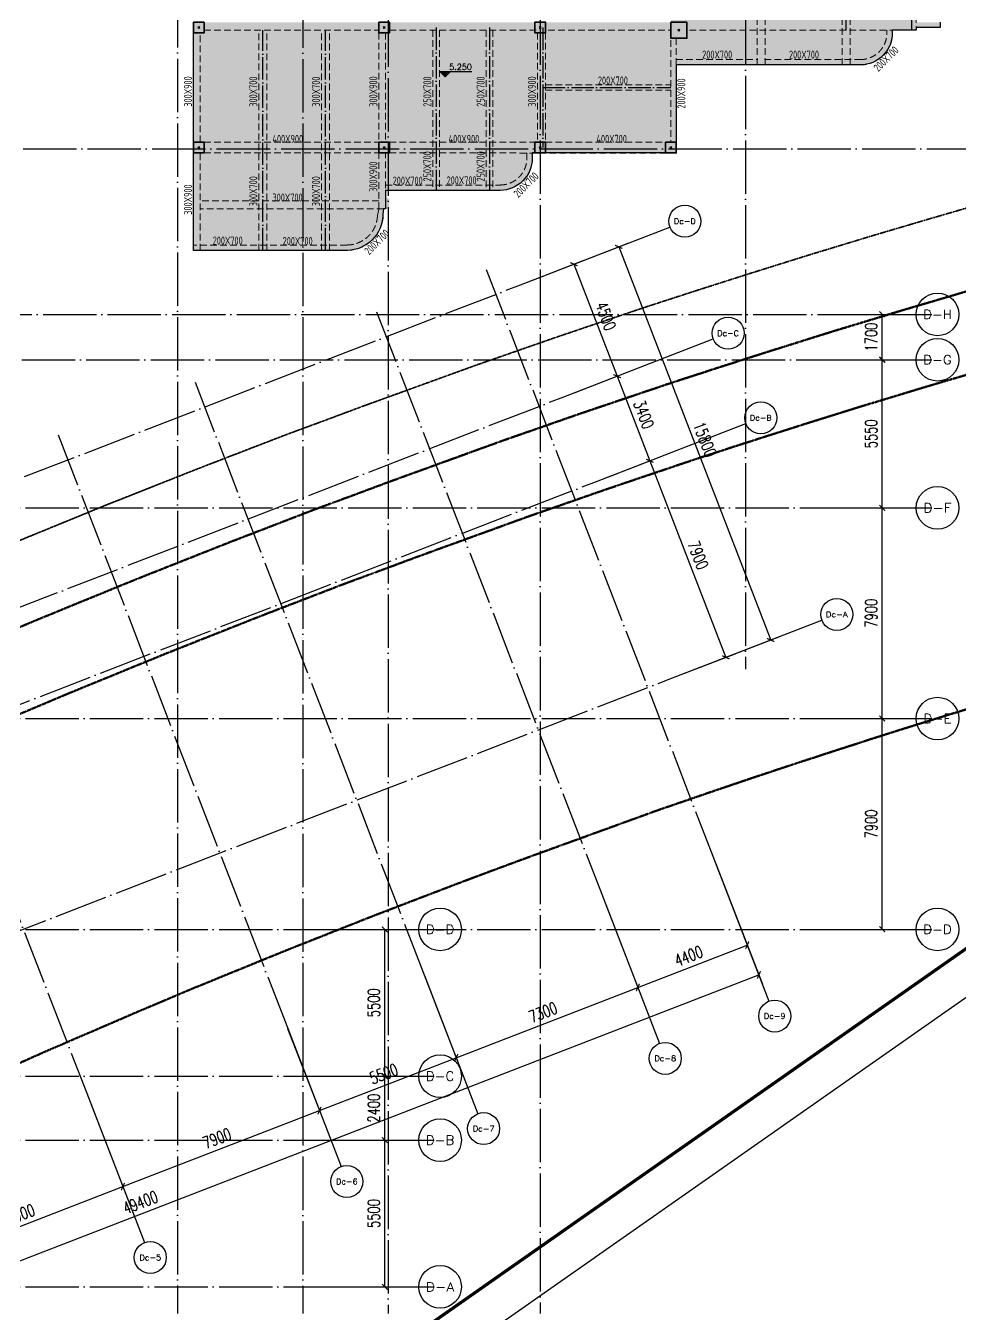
# Model space of a CAD drawing. Header units: millimetres. Extents: x 1089227 to 13101469, y 618865 to 10240562.
# Drawn here: x 2302137 to 2337172, y 4824187 to 4872480 of the extents above; entities that cross this region are included whole.
import ezdxf
from ezdxf.enums import TextEntityAlignment as Align

# ---------------------------------------------------------------- set-up
doc = ezdxf.new("R2010")
doc.units = ezdxf.units.MM
doc.header["$LTSCALE"] = 1000
doc.header["$PDMODE"] = 3
doc.header["$PDSIZE"] = 200
for name, pattern in [('A09-G-CTRL-用地红线+建筑退线_设计区$0$A02-G-MAIN-用地红线+退线_设计区$0$Redline1', [20, 10, -2, 2, -2, 2, -2]), ('A09-G-CTRL-用地红线+建筑退线_设计区$0$Controlline1', [12.8, 8, -1.6, 1.6, -1.6]), ('DOTE', [2.42, 2, -0.2, 0.02, -0.2]), ('GB_DASHDOT3', [1.0675, 0.84, -0.105, 0.0175, -0.105]), ('HIDDEN', [0.375, 0.25, -0.125])]:
    doc.linetypes.add(name, pattern=pattern)
doc.layers.get('0').update_dxf_attribs({"linetype": 'CONTINUOUS'})
doc.layers.get('Defpoints').update_dxf_attribs({"linetype": 'CONTINUOUS'})
for name, color, linetype, lineweight in [('A09-G-CTRL-用地红线+建筑退线_设计区$0$Z-REDL(用地红线)', 10, 'CONTINUOUS', 60), ('A09-G-CTRL-用地红线+建筑退线_设计区$0$Z-REDL-CTRL(建筑控制线)', 40, 'CONTINUOUS', 35), ('S-BEAM-DASH', 4, 'HIDDEN', 0), ('S-COLU', 30, 'CONTINUOUS', 0), ('S-SLAB-HATCH', 73, 'CONTINUOUS', 0)]:
    doc.layers.add(name, color=color, linetype=linetype, lineweight=lineweight)
for name, color, linetype in [('AXIS', 3, 'CONTINUOUS'), ('AXIS_TEXT', 7, 'CONTINUOUS'), ('BG', 11, 'CONTINUOUS'), ('BG-H', 8, 'CONTINUOUS'), ('DOTE', 1, 'DOTE'), ('LWK-轴线-编号', 7, 'CONTINUOUS'), ('PUB_DIM', 3, 'CONTINUOUS'), ('S-BEAM-TEXT-DD', 7, 'CONTINUOUS'), ('S-GRID-DE', 11, 'GB_DASHDOT3'), ('TK', 4, 'CONTINUOUS'), ('TK-TEXT', 7, 'CONTINUOUS'), ('VHBoundary', 4, 'CONTINUOUS'), ('单形心', 4, 'CONTINUOUS'), ('降板范围', 7, 'CONTINUOUS')]:
    doc.layers.add(name, color=color, linetype=linetype)
doc.styles.add('_TCH_AXIS', font='COMPLEX', dxfattribs={"bigfont": 'AllInOneBig.shx'})
doc.styles.add('_TCH_DIM_T3', font='SIMPLEX', dxfattribs={"width": 0.705882, "bigfont": 'AllInOneBig.shx'})
doc.styles.add('COMPLEX', font='COMPLEX', dxfattribs={"bigfont": 'AllInOneBig.shx'})
doc.styles.add('RMD', font='romand.shx')
doc.styles.add('SADITK-SX', font='simfang.ttf', dxfattribs={"width": 0.7})
doc.styles.add('TSSD_Rein', font='tssdeng.shx', dxfattribs={"width": 0.7, "bigfont": 'hztxt.shx'})
doc.dimstyles.new('_TCH_ARCH&&150', dxfattribs={"dimtxt": 446.25, "dimasz": 150, "dimexe": 375, "dimexo": 450, "dimgap": 189.375, "dimtad": 1, "dimdec": 0, "dimzin": 0, "dimdsep": 46, "dimtxsty": '_TCH_DIM_T3', "dimblk": 'ARCHTICK', "dimcen": 0.09, "dimclrt": 7, "dimazin": 2, "dimtfac": 1, "dimtdec": 0, "dimtix": 1, "dimtmove": 2, "dimatfit": 3, "dimfxl": 0, "dimtolj": 1, "dimtzin": 0, "dimarcsym": 0})

# ---------------------------------------------------------------- blocks, each defined once
blk = doc.blocks.new('0323最综用地红线')
at = {"layer": 'A09-G-CTRL-用地红线+建筑退线_设计区$0$Z-REDL(用地红线)', "color": 1, "linetype": 'A09-G-CTRL-用地红线+建筑退线_设计区$0$A02-G-MAIN-用地红线+退线_设计区$0$Redline1', "ltscale": 0.0005}
for points in [[(8296745, 3573925), (8294721, 3573327), (8292412, 3572625), (8290378, 3571988), (8289415, 3571682), (8288004, 3571230), (8286389, 3570705), (8284543, 3570083), (8283035, 3569572), (8280157, 3568569), (8275964, 3567048), (8274556, 3566523), (8273205, 3566025), (8270070, 3564818), (8266571, 3563433), (8263002, 3561973), (8260895, 3561087)], [(8298053, 3577431), (8295901, 3576804), (8293859, 3576201), (8291527, 3575491), (8289475, 3574849), (8288503, 3574540), (8287083, 3574085), (8285446, 3573553), (8283584, 3572925), (8282061, 3572410), (8279152, 3571396), (8274929, 3569864), (8273513, 3569336), (8272147, 3568833), (8268979, 3567612), (8265451, 3566216), (8261852, 3564744), (8259722, 3563848)], [(8259522, 3547395), (8262158, 3548563), (8265595, 3550043), (8267599, 3550889), (8271038, 3552292), (8274421, 3553630), (8277458, 3554793), (8278739, 3555273), (8279866, 3555690), (8280234, 3555825), (8284943, 3557535), (8286913, 3558213), (8288361, 3558704), (8290145, 3559297), (8291702, 3559805), (8293071, 3560246), (8293981, 3560536), (8295941, 3561146), (8298178, 3561827)]]:
    blk.add_lwpolyline(points, dxfattribs=at)
at = {"layer": 'A09-G-CTRL-用地红线+建筑退线_设计区$0$Z-REDL-CTRL(建筑控制线)', "linetype": 'A09-G-CTRL-用地红线+建筑退线_设计区$0$Controlline1', "ltscale": 0.0005, "flags": 128}
blk.add_lwpolyline([(8299567, 3686108), (8326626, 3675265), (8336400, 3687495), (8338983, 3690878), (8341712, 3688883), (8341724, 3688834), (8348492, 3681996), (8336495, 3657264), (8335815, 3655857), (8334921, 3653765), (8334408, 3652495), (8333554, 3650188), (8332762, 3647815), (8332296, 3646270), (8331866, 3644682), (8331460, 3643007), (8331063, 3641145), (8330737, 3639422), (8330293, 3636480), (8330017, 3634043), (8329761, 3630317), (8329732, 3627942), (8329763, 3625708), (8329928, 3622644), (8330113, 3620704), (8330325, 3618642), (8330653, 3615645), (8331572, 3606971), (8333151, 3600656), (8334420, 3595620), (8335099, 3592902), (8332162, 3588340), (8329462, 3587873), (8325135, 3587049), (8322510, 3586515), (8319525, 3585891), (8317926, 3585544), (8316578, 3585249), (8315535, 3585011), (8313300, 3584499), (8310791, 3583894), (8309251, 3583537), (8305740, 3582637), (8303918, 3582156), (8302104, 3581668), (8299703, 3581012), (8297227, 3580315), (8295056, 3579682), (8292998, 3579074), (8290643, 3578358), (8288572, 3577710), (8287591, 3577398), (8286161, 3576940), (8284503, 3576401), (8282624, 3575767), (8281086, 3575247), (8278146, 3574222), (8273894, 3572680), (8272471, 3572149), (8271089, 3571640), (8267888, 3570407), (8264331, 3569000), (8260702, 3567515), (8258549, 3566609), (8254947, 3565066), (8252185, 3563832), (8250834, 3563232), (8249176, 3562470), (8247994, 3561930), (8245505, 3560754), (8242980, 3559544), (8239801, 3558013), (8237959, 3557076), (8235838, 3555996), (8233384, 3554698), (8228450, 3552051), (8226178, 3550787), (8222141, 3548504), (8215629, 3544667), (8213710, 3543497), (8193657, 3531175), (8180322, 3522990), (8166408, 3514440), (8156991, 3508658), (8151138, 3505062), (8142685, 3507267), (8121171, 3545747), (8120724, 3546549), (8120233, 3547383), (8119272, 3548967), (8118108, 3550752), (8117067, 3552244), (8115806, 3553970), (8115672, 3554140), (8146431, 3575790), (8162146, 3587599), (8162295, 3588125), (8199863, 3615253), (8204215, 3618404), (8231584, 3638167), (8260590, 3655826), (8295376, 3680010)], close=True, dxfattribs=at)
blk = doc.blocks.new('template_31-施工图_A0_A0_1.0000_3fa9c08c64a9101061c9a26412af947e', base_point=(-1189, 0))
at = {"layer": 'TK'}
blk.add_lwpolyline([(-1189, 841), (1189, 841), (1189, 0), (-1189, 0)], close=True, dxfattribs=at)
at = {"layer": 'TK', "const_width": 0.8}
blk.add_lwpolyline([(-1164, 831), (-1164, 10), (1179, 10), (1179, 831)], close=True, dxfattribs=at)
at = {"layer": 'VHBoundary'}
blk.add_lwpolyline([(-1189, 841), (1189, 841), (1189, 0), (-1189, 0)], close=True, dxfattribs=at)
at = {"layer": 'TK-TEXT', "style": 'SADITK-SX', "width": 0.7}
for tag, p in [('市政会签', (-1176, 381.5)), ('园林会签', (-1176, 343.5)), ('幕墙会签', (-1176, 305.5)), ('装饰会签', (-1176, 267.5)), ('燃气会签', (-1176, 229.5)), ('暖通会签', (-1176, 191.5)), ('电气会签', (-1176, 153.5)), ('给排水会签', (-1176, 115.5)), ('结构会签', (-1176, 77.5)), ('建筑会签', (-1176, 39.5))]:
    blk.add_attdef(tag, text='', height=4, rotation=90, dxfattribs=at).set_placement(p, align=Align.MIDDLE_CENTER)
for tag, height, p in [('专业审定', 4, (1134.75, 268)), ('专业审核', 4, (1134.75, 248)), ('项目负责1', 4, (1134.75, 238)), ('项目负责2', 4, (1134.75, 228)), ('专业负责1', 4, (1134.75, 218)), ('专业负责2', 4, (1134.75, 208)), ('专业校对', 4, (1134.75, 198)), ('专业设计', 4, (1134.75, 188)), ('方案设计', 4, (1134.75, 178)), ('专业制图', 4, (1134.75, 168)), ('建设单位_001', 4, (1148.5, 140)), ('建设地点_001', 4, (1148.5, 124)), ('工程名称_001', 4, (1148.5, 106)), ('子项名称_001', 4, (1148.5, 86)), ('图纸名称_001', 4, (1148.5, 66)), ('版次', 4, (1129.5, 53)), ('日期', 4, (1165, 53)), ('图别', 4, (1129.5, 43)), ('图号', 4, (1165, 43)), ('合同号', 4, (1136, 30)), ('项目编号1', 2, (1114.06, 13.58)), ('阶段编号1', 2, (1132.25, 13.75)), ('子项编号1', 2, (1144.75, 13.75))]:
    blk.add_attdef(tag, text='', height=height, dxfattribs=at).set_placement(p, align=Align.MIDDLE_CENTER)
blk = doc.blocks.new('_AXISO')
blk.add_circle((0, 0), 0.5)
at = {"layer": 'AXIS_TEXT', "style": 'COMPLEX', "width": 1.041667}
blk.add_attdef('A', text='', height=0.56, dxfattribs=at).set_placement((-0.25, -0.28), (0.25, -0.28), align=Align.FIT)
blk = doc.blocks.new('_ArchTick')
at = {"color": 0, "linetype": 'ByBlock', "const_width": 0.3}
blk.add_lwpolyline([(-0.71, -0.71), (0.71, 0.71)], dxfattribs=at)
blk = doc.blocks.new('*D454')
at = {"layer": 'AXIS', "color": 0, "lineweight": -2, "transparency": 16777216}
for p, q in [((-48425, 15888), (-46667, 11341)), ((-92878, -6126), (-46802, 11691)), ((-94501, -1928), (-92742, -6475))]:
    blk.add_line(p, q, dxfattribs=at)
at = {"layer": 'Defpoints', "color": 0, "transparency": 16777216}
for p in [(-48588, 16308), (-46802, 11691), (-94663, -1509)]:
    blk.add_point(p, dxfattribs=at)
at = {"layer": 'AXIS', "color": 0, "lineweight": -2, "transparency": 16777216, "xscale": 150, "yscale": 150, "zscale": 150}
for p, rotation in [((-46802, 11691), 21.14101891807963), ((-92878, -6126), 201.1410189180796)]:
    blk.add_blockref('_ArchTick', p, dxfattribs=dict(at, rotation=rotation))
at = {"layer": 'AXIS', "color": 7, "transparency": 16777216, "insert": (-69989, 3168), "char_height": 446.2, "attachment_point": 5, "rotation": 21.141, "style": '_TCH_DIM_T3'}
blk.add_mtext('\\A1;49400', dxfattribs=at)
blk = doc.blocks.new('*D458')
at = {"layer": 'AXIS', "color": 0, "lineweight": -2, "transparency": 16777216}
for p, q in [((-71836, 6836), (-70511, 3408)), ((-79204, 3986), (-77879, 559)), ((-78014, 909), (-70646, 3758))]:
    blk.add_line(p, q, dxfattribs=at)
at = {"layer": 'Defpoints', "color": 0, "transparency": 16777216}
for p in [(-71998, 7255), (-79367, 4406), (-70646, 3758)]:
    blk.add_point(p, dxfattribs=at)
at = {"layer": 'AXIS', "color": 0, "lineweight": -2, "transparency": 16777216, "xscale": 150, "yscale": 150, "zscale": 150}
for p, rotation in [((-70646, 3758), 21.14101891807962), ((-78014, 909), 201.1410189180796)]:
    blk.add_blockref('_ArchTick', p, dxfattribs=dict(at, rotation=rotation))
at = {"layer": 'AXIS', "color": 7, "transparency": 16777216, "insert": (-74479, 2718), "char_height": 446.2, "attachment_point": 5, "rotation": 21.141, "style": '_TCH_DIM_T3'}
blk.add_mtext('\\A1;7900', dxfattribs=at)
blk = doc.blocks.new('*D459')
at = {"layer": 'AXIS', "color": 0, "lineweight": -2, "transparency": 16777216}
for p, q in [((-64468, 9685), (-63142, 6257)), ((-71836, 6836), (-70511, 3408)), ((-70646, 3758), (-63278, 6607))]:
    blk.add_line(p, q, dxfattribs=at)
at = {"layer": 'Defpoints', "color": 0, "transparency": 16777216}
for p in [(-64630, 10105), (-71998, 7255), (-63278, 6607)]:
    blk.add_point(p, dxfattribs=at)
at = {"layer": 'AXIS', "color": 0, "lineweight": -2, "transparency": 16777216, "xscale": 150, "yscale": 150, "zscale": 150}
for p, rotation in [((-63278, 6607), 21.14101891808206), ((-70646, 3758), 201.1410189180821)]:
    blk.add_blockref('_ArchTick', p, dxfattribs=dict(at, rotation=rotation))
at = {"layer": 'AXIS', "color": 7, "transparency": 16777216, "insert": (-67111, 5567), "char_height": 446.2, "attachment_point": 5, "rotation": 21.141, "style": '_TCH_DIM_T3'}
blk.add_mtext('\\A1;7900', dxfattribs=at)
blk = doc.blocks.new('*D460')
at = {"layer": 'AXIS', "color": 0, "lineweight": -2, "transparency": 16777216}
for p, q in [((-59338, 11669), (-58013, 8241)), ((-64468, 9685), (-63142, 6257)), ((-63278, 6607), (-58148, 8591))]:
    blk.add_line(p, q, dxfattribs=at)
at = {"layer": 'Defpoints', "color": 0, "transparency": 16777216}
for p in [(-59500, 12088), (-64630, 10105), (-58148, 8591)]:
    blk.add_point(p, dxfattribs=at)
at = {"layer": 'AXIS', "color": 0, "lineweight": -2, "transparency": 16777216, "xscale": 150, "yscale": 150, "zscale": 150}
for p, rotation in [((-58148, 8591), 21.14101891807638), ((-63278, 6607), 201.1410189180764)]:
    blk.add_blockref('_ArchTick', p, dxfattribs=dict(at, rotation=rotation))
at = {"layer": 'AXIS', "color": 7, "transparency": 16777216, "insert": (-60862, 7984), "char_height": 446.2, "attachment_point": 5, "rotation": 21.141, "style": '_TCH_DIM_T3'}
blk.add_mtext('\\A1;5500', dxfattribs=at)
blk = doc.blocks.new('*D461')
at = {"layer": 'AXIS', "color": 0, "lineweight": -2, "transparency": 16777216}
for p, q in [((-52529, 14301), (-51204, 10874)), ((-59338, 11669), (-58013, 8241)), ((-58148, 8591), (-51339, 11224))]:
    blk.add_line(p, q, dxfattribs=at)
at = {"layer": 'Defpoints', "color": 0, "transparency": 16777216}
for p in [(-52692, 14721), (-59500, 12088), (-51339, 11224)]:
    blk.add_point(p, dxfattribs=at)
at = {"layer": 'AXIS', "color": 0, "lineweight": -2, "transparency": 16777216, "xscale": 150, "yscale": 150, "zscale": 150}
for p, rotation in [((-51339, 11224), 21.14101891807816), ((-58148, 8591), 201.1410189180782)]:
    blk.add_blockref('_ArchTick', p, dxfattribs=dict(at, rotation=rotation))
at = {"layer": 'AXIS', "color": 7, "transparency": 16777216, "insert": (-54892, 10292), "char_height": 446.2, "attachment_point": 5, "rotation": 21.141, "style": '_TCH_DIM_T3'}
blk.add_mtext('\\A1;7300', dxfattribs=at)
blk = doc.blocks.new('*D462')
at = {"layer": 'AXIS', "color": 0, "lineweight": -2, "transparency": 16777216}
for p, q in [((-48425, 15888), (-47100, 12461)), ((-52529, 14301), (-51204, 10874)), ((-51339, 11224), (-47235, 12810))]:
    blk.add_line(p, q, dxfattribs=at)
at = {"layer": 'Defpoints', "color": 0, "transparency": 16777216}
for p in [(-48588, 16308), (-52692, 14721), (-47235, 12810)]:
    blk.add_point(p, dxfattribs=at)
at = {"layer": 'AXIS', "color": 0, "lineweight": -2, "transparency": 16777216, "xscale": 150, "yscale": 150, "zscale": 150}
for p, rotation in [((-47235, 12810), 21.14101891808267), ((-51339, 11224), 201.1410189180827)]:
    blk.add_blockref('_ArchTick', p, dxfattribs=dict(at, rotation=rotation))
at = {"layer": 'AXIS', "color": 7, "transparency": 16777216, "insert": (-49436, 12402), "char_height": 446.2, "attachment_point": 5, "rotation": 21.141, "style": '_TCH_DIM_T3'}
blk.add_mtext('\\A1;4400', dxfattribs=at)
blk = doc.blocks.new('*D463')
at = {"layer": 'AXIS', "color": 0, "lineweight": -2, "transparency": 16777216}
for p, q in [((-55314, 37723), (-51708, 39118)), ((-52058, 38983), (-46359, 24246)), ((-49616, 22987), (-46010, 24381))]:
    blk.add_line(p, q, dxfattribs=at)
at = {"layer": 'Defpoints', "color": 0, "transparency": 16777216}
for p in [(-55734, 37561), (-46359, 24246), (-50035, 22825)]:
    blk.add_point(p, dxfattribs=at)
at = {"layer": 'AXIS', "color": 0, "lineweight": -2, "transparency": 16777216, "xscale": 150, "yscale": 150, "zscale": 150}
for p, rotation in [((-52058, 38983), 111.141018918079), ((-46359, 24246), 291.141018918079)]:
    blk.add_blockref('_ArchTick', p, dxfattribs=dict(at, rotation=rotation))
at = {"layer": 'AXIS', "color": 7, "transparency": 16777216, "insert": (-48824, 31763), "char_height": 446.2, "attachment_point": 5, "rotation": 291.141, "style": '_TCH_DIM_T3'}
blk.add_mtext('\\A1;15800', dxfattribs=at)
blk = doc.blocks.new('*D464')
at = {"layer": 'AXIS', "color": 0, "lineweight": -2, "transparency": 16777216}
for p, q in [((-52465, 30355), (-50540, 31100)), ((-50889, 30964), (-48040, 23596)), ((-49616, 22987), (-47690, 23731))]:
    blk.add_line(p, q, dxfattribs=at)
at = {"layer": 'Defpoints', "color": 0, "transparency": 16777216}
for p in [(-52885, 30193), (-48040, 23596), (-50035, 22825)]:
    blk.add_point(p, dxfattribs=at)
at = {"layer": 'AXIS', "color": 0, "lineweight": -2, "transparency": 16777216, "xscale": 150, "yscale": 150, "zscale": 150}
for p, rotation in [((-50889, 30964), 111.141018918081), ((-48040, 23596), 291.141018918081)]:
    blk.add_blockref('_ArchTick', p, dxfattribs=dict(at, rotation=rotation))
at = {"layer": 'AXIS', "color": 7, "transparency": 16777216, "insert": (-49080, 27429), "char_height": 446.2, "attachment_point": 5, "rotation": 291.141, "style": '_TCH_DIM_T3'}
blk.add_mtext('\\A1;7900', dxfattribs=at)
blk = doc.blocks.new('*D465')
at = {"layer": 'AXIS', "color": 0, "lineweight": -2, "transparency": 16777216}
for p, q in [((-53691, 33526), (-51766, 34271)), ((-52116, 34136), (-50889, 30964)), ((-52465, 30355), (-50540, 31100))]:
    blk.add_line(p, q, dxfattribs=at)
at = {"layer": 'Defpoints', "color": 0, "transparency": 16777216}
for p in [(-54111, 33364), (-50889, 30964), (-52885, 30193)]:
    blk.add_point(p, dxfattribs=at)
at = {"layer": 'AXIS', "color": 0, "lineweight": -2, "transparency": 16777216, "xscale": 150, "yscale": 150, "zscale": 150}
for p, rotation in [((-52116, 34136), 111.1410189180817), ((-50889, 30964), 291.1410189180817)]:
    blk.add_blockref('_ArchTick', p, dxfattribs=dict(at, rotation=rotation))
at = {"layer": 'AXIS', "color": 7, "transparency": 16777216, "insert": (-51118, 32699), "char_height": 446.2, "attachment_point": 5, "rotation": 291.141, "style": '_TCH_DIM_T3'}
blk.add_mtext('\\A1;3400', dxfattribs=at)
blk = doc.blocks.new('*D466')
at = {"layer": 'AXIS', "color": 0, "lineweight": -2, "transparency": 16777216}
for p, q in [((-55314, 37723), (-53389, 38468)), ((-53739, 38333), (-52116, 34136)), ((-53691, 33526), (-51766, 34271))]:
    blk.add_line(p, q, dxfattribs=at)
at = {"layer": 'Defpoints', "color": 0, "transparency": 16777216}
for p in [(-55734, 37561), (-52116, 34136), (-54111, 33364)]:
    blk.add_point(p, dxfattribs=at)
at = {"layer": 'AXIS', "color": 0, "lineweight": -2, "transparency": 16777216, "xscale": 150, "yscale": 150, "zscale": 150}
for p, rotation in [((-53739, 38333), 111.1410189180755), ((-52116, 34136), 291.1410189180755)]:
    blk.add_blockref('_ArchTick', p, dxfattribs=dict(at, rotation=rotation))
at = {"layer": 'AXIS', "color": 7, "transparency": 16777216, "insert": (-52542, 36383), "char_height": 446.2, "attachment_point": 5, "rotation": 291.141, "style": '_TCH_DIM_T3'}
blk.add_mtext('\\A1;4500', dxfattribs=at)
blk = doc.blocks.new('*D509')
at = {"layer": 'Defpoints', "color": 0, "transparency": 16777216}
for p in [(-61003, 5500), (-60826, 5500), (-61003, 0)]:
    blk.add_point(p, dxfattribs=at)
at = {"layer": 'PUB_DIM', "color": 0, "lineweight": -2, "transparency": 16777216}
for p, q in [((-60826, 0), (-60826, 5500)), ((-60553, 5500), (-60451, 5500)), ((-60553, 0), (-60451, 0))]:
    blk.add_line(p, q, dxfattribs=at)
at = {"layer": 'PUB_DIM', "color": 0, "lineweight": -2, "transparency": 16777216, "xscale": 150, "yscale": 150, "zscale": 150}
for p, rotation in [((-60826, 5500), 90), ((-60826, 0), 270)]:
    blk.add_blockref('_ArchTick', p, dxfattribs=dict(at, rotation=rotation))
at = {"layer": 'PUB_DIM', "color": 7, "transparency": 16777216, "insert": (-61239, 2750), "char_height": 446.2, "attachment_point": 5, "rotation": 90, "style": '_TCH_DIM_T3'}
blk.add_mtext('\\A1;5500', dxfattribs=at)
blk = doc.blocks.new('*D510')
at = {"layer": 'Defpoints', "color": 0, "transparency": 16777216}
for p in [(-61003, 7900), (-60826, 7900), (-61003, 5500)]:
    blk.add_point(p, dxfattribs=at)
at = {"layer": 'PUB_DIM', "color": 0, "lineweight": -2, "transparency": 16777216}
for p, q in [((-60826, 5500), (-60826, 7900)), ((-60553, 7900), (-60451, 7900)), ((-60553, 5500), (-60451, 5500))]:
    blk.add_line(p, q, dxfattribs=at)
at = {"layer": 'PUB_DIM', "color": 0, "lineweight": -2, "transparency": 16777216, "xscale": 150, "yscale": 150, "zscale": 150}
for p, rotation in [((-60826, 7900), 90), ((-60826, 5500), 270)]:
    blk.add_blockref('_ArchTick', p, dxfattribs=dict(at, rotation=rotation))
at = {"layer": 'PUB_DIM', "color": 7, "transparency": 16777216, "insert": (-61239, 6700), "char_height": 446.2, "attachment_point": 5, "rotation": 90, "style": '_TCH_DIM_T3'}
blk.add_mtext('\\A1;2400', dxfattribs=at)
blk = doc.blocks.new('*D511')
at = {"layer": 'Defpoints', "color": 0, "transparency": 16777216}
for p in [(-61003, 13400), (-60826, 13400), (-61003, 7900)]:
    blk.add_point(p, dxfattribs=at)
at = {"layer": 'PUB_DIM', "color": 0, "lineweight": -2, "transparency": 16777216}
for p, q in [((-60826, 7900), (-60826, 13400)), ((-60553, 13400), (-60451, 13400)), ((-60553, 7900), (-60451, 7900))]:
    blk.add_line(p, q, dxfattribs=at)
at = {"layer": 'PUB_DIM', "color": 0, "lineweight": -2, "transparency": 16777216, "xscale": 150, "yscale": 150, "zscale": 150}
for p, rotation in [((-60826, 13400), 90), ((-60826, 7900), 270)]:
    blk.add_blockref('_ArchTick', p, dxfattribs=dict(at, rotation=rotation))
at = {"layer": 'PUB_DIM', "color": 7, "transparency": 16777216, "insert": (-61239, 10650), "char_height": 446.2, "attachment_point": 5, "rotation": 90, "style": '_TCH_DIM_T3'}
blk.add_mtext('\\A1;5500', dxfattribs=at)
blk = doc.blocks.new('*D512')
at = {"layer": 'Defpoints', "color": 0, "transparency": 16777216}
for p in [(-42353, 21300), (-42176, 21300), (-42353, 13400)]:
    blk.add_point(p, dxfattribs=at)
at = {"layer": 'PUB_DIM', "color": 0, "lineweight": -2, "transparency": 16777216}
for p, q in [((-42176, 13400), (-42176, 21300)), ((-41903, 21300), (-41801, 21300)), ((-41903, 13400), (-41801, 13400))]:
    blk.add_line(p, q, dxfattribs=at)
at = {"layer": 'PUB_DIM', "color": 0, "lineweight": -2, "transparency": 16777216, "xscale": 150, "yscale": 150, "zscale": 150}
for p, rotation in [((-42176, 21300), 90), ((-42176, 13400), 270)]:
    blk.add_blockref('_ArchTick', p, dxfattribs=dict(at, rotation=rotation))
at = {"layer": 'PUB_DIM', "color": 7, "transparency": 16777216, "insert": (-42589, 17350), "char_height": 446.2, "attachment_point": 5, "rotation": 90, "style": '_TCH_DIM_T3'}
blk.add_mtext('\\A1;7900', dxfattribs=at)
blk = doc.blocks.new('*D513')
at = {"layer": 'Defpoints', "color": 0, "transparency": 16777216}
for p in [(-42353, 29200), (-42176, 29200), (-42353, 21300)]:
    blk.add_point(p, dxfattribs=at)
at = {"layer": 'PUB_DIM', "color": 0, "lineweight": -2, "transparency": 16777216}
for p, q in [((-42176, 21300), (-42176, 29200)), ((-41903, 29200), (-41801, 29200)), ((-41903, 21300), (-41801, 21300))]:
    blk.add_line(p, q, dxfattribs=at)
at = {"layer": 'PUB_DIM', "color": 0, "lineweight": -2, "transparency": 16777216, "xscale": 150, "yscale": 150, "zscale": 150}
for p, rotation in [((-42176, 29200), 90), ((-42176, 21300), 270)]:
    blk.add_blockref('_ArchTick', p, dxfattribs=dict(at, rotation=rotation))
at = {"layer": 'PUB_DIM', "color": 7, "transparency": 16777216, "insert": (-42589, 25250), "char_height": 446.2, "attachment_point": 5, "rotation": 90, "style": '_TCH_DIM_T3'}
blk.add_mtext('\\A1;7900', dxfattribs=at)
blk = doc.blocks.new('*D514')
at = {"layer": 'Defpoints', "color": 0, "transparency": 16777216}
for p in [(-42353, 34750), (-42176, 34750), (-42353, 29200)]:
    blk.add_point(p, dxfattribs=at)
at = {"layer": 'PUB_DIM', "color": 0, "lineweight": -2, "transparency": 16777216}
for p, q in [((-42176, 29200), (-42176, 34750)), ((-41903, 34750), (-41801, 34750)), ((-41903, 29200), (-41801, 29200))]:
    blk.add_line(p, q, dxfattribs=at)
at = {"layer": 'PUB_DIM', "color": 0, "lineweight": -2, "transparency": 16777216, "xscale": 150, "yscale": 150, "zscale": 150}
for p, rotation in [((-42176, 34750), 90), ((-42176, 29200), 270)]:
    blk.add_blockref('_ArchTick', p, dxfattribs=dict(at, rotation=rotation))
at = {"layer": 'PUB_DIM', "color": 7, "transparency": 16777216, "insert": (-42589, 31975), "char_height": 446.2, "attachment_point": 5, "rotation": 90, "style": '_TCH_DIM_T3'}
blk.add_mtext('\\A1;5550', dxfattribs=at)
blk = doc.blocks.new('*D515')
at = {"layer": 'Defpoints', "color": 0, "transparency": 16777216}
for p in [(-42353, 36450), (-42176, 36450), (-42353, 34750)]:
    blk.add_point(p, dxfattribs=at)
at = {"layer": 'PUB_DIM', "color": 0, "lineweight": -2, "transparency": 16777216}
for p, q in [((-42176, 34750), (-42176, 36450)), ((-41903, 36450), (-41801, 36450)), ((-41903, 34750), (-41801, 34750))]:
    blk.add_line(p, q, dxfattribs=at)
at = {"layer": 'PUB_DIM', "color": 0, "lineweight": -2, "transparency": 16777216, "xscale": 150, "yscale": 150, "zscale": 150}
for p, rotation in [((-42176, 36450), 90), ((-42176, 34750), 270)]:
    blk.add_blockref('_ArchTick', p, dxfattribs=dict(at, rotation=rotation))
at = {"layer": 'PUB_DIM', "color": 7, "transparency": 16777216, "insert": (-42589, 35600), "char_height": 446.2, "attachment_point": 5, "rotation": 90, "style": '_TCH_DIM_T3'}
blk.add_mtext('\\A1;1700', dxfattribs=at)
blk = doc.blocks.new('BANWANG_XINGXIN')
at = {"color": 0}
for points in [[(0.71, 0.71), (-0.71, -0.71)], [(-0.71, 0.71), (0.71, -0.71)]]:
    blk.add_lwpolyline(points, dxfattribs=at)
blk = doc.blocks.new('1F柱网-0808')
at = {"layer": 'S-COLU', "lineweight": 35}
for points in [[(116813, 100094), (117213, 100094), (117213, 99694), (116813, 99694)], [(123763, 100094), (124163, 100094), (124163, 99694), (123763, 99694)], [(129613, 100094), (130013, 100094), (130013, 99694), (129613, 99694)], [(134713, 100093), (135313, 100093), (135313, 99493), (134713, 99493)], [(116813, 95593), (117213, 95593), (117213, 95193), (116813, 95193)], [(123763, 95593), (124163, 95593), (124163, 95193), (123763, 95193)], [(129613, 95593), (130013, 95593), (130013, 95193), (129613, 95193)], [(134513, 95593), (134913, 95593), (134913, 95193), (134513, 95193)]]:
    blk.add_lwpolyline(points, close=True, dxfattribs=at)
at = {"layer": '单形心', "xscale": 50, "yscale": 50, "zscale": 50}
for p in [(117013, 99894), (123963, 99894), (129813, 99894), (135013, 99793), (117013, 95393), (123963, 95393), (129813, 95393), (134713, 95393)]:
    blk.add_blockref('BANWANG_XINGXIN', p, dxfattribs=at)
blk = doc.blocks.new('2FJGBZ')
at = {"layer": 'S-SLAB-HATCH'}
h = blk.add_hatch(dxfattribs=at)
h.set_pattern_fill('ZIGZAG', color=256, scale=100)
h.set_pattern_definition([(0, (-6326317.14, 1683260.45), (317.5, 317.5), [317.5, -317.5]), (90, (-6325999.64, 1683260.45), (-317.5, 317.5), [317.5, -317.5])])
edge = h.paths.add_edge_path()
edge.add_line((145363, 109893), (135113, 109893))
edge.add_line((135113, 109893), (135113, 109993))
edge.add_line((135113, 109993), (134713, 109993))
edge.add_line((134713, 109993), (134713, 100094))
edge.add_line((134713, 100094), (116813, 100094))
edge.add_line((116813, 100094), (116814, 91544))
edge.add_line((116814, 91544), (116814, 91544))
edge.add_line((116814, 91544), (122564, 91544))
edge.add_arc((122554, 92908), 1364, 270.3953, 359.4242)
edge.add_line((123918, 92894), (123937, 93094))
edge.add_line((123937, 93094), (124163, 93094))
edge.add_line((124163, 93094), (124163, 93494))
edge.add_line((124163, 93494), (124014, 93494))
edge.add_line((124014, 93494), (124014, 93793))
edge.add_line((124014, 93793), (128313, 93793))
edge.add_arc((128313, 94993), 1200, 270, 360)
edge.add_line((129513, 94993), (129513, 95192))
edge.add_line((129513, 95192), (134913, 95193))
edge.add_line((134913, 95193), (134913, 98493))
edge.add_line((134913, 98493), (141813, 98493))
edge.add_arc((141813, 99693), 1200, 269.9998, 360.0002)
edge.add_line((143013, 99693), (143013, 99793))
edge.add_line((143013, 99793), (143913, 99793))
edge.add_line((143913, 99793), (143913, 99893))
edge.add_line((143913, 99893), (144813, 99893))
edge.add_line((144813, 99893), (144813, 100093))
edge.add_line((144813, 100093), (143913, 100093))
edge.add_line((143913, 100093), (143913, 102193))
edge.add_line((143913, 102193), (147163, 102193))
edge.add_line((147163, 102193), (147163, 99793))
edge.add_line((147163, 99793), (152163, 99793))
edge.add_line((152163, 99793), (152163, 100693))
edge.add_line((152163, 100693), (155413, 100693))
edge.add_arc((155412, 101994), 1301, 270.0499, 359.9775)
edge.add_line((156713, 101993), (156738, 102893))
edge.add_line((156738, 102893), (156713, 110293))
edge.add_line((156713, 110293), (156113, 110294))
edge.add_arc((154907, 110430), 1214, 353.6049, 449.7035)
edge.add_line((154913, 111643), (146963, 111643))
edge.add_arc((146968, 110431), 1213, 90.2355, 186.5022)
edge.add_line((145763, 110293), (145363, 110293))
edge.add_line((145363, 110293), (145363, 109893))
at = {"layer": 'S-BEAM-DASH'}
for p, q in [((137951, 98493), (137951, 102698)), ((138251, 98493), (138251, 102681)), ((141138, 98493), (141138, 102490)), ((141438, 98493), (141438, 102470)), ((143913, 102193), (143913, 99793)), ((116814, 95593), (116813, 99694)), ((117064, 95593), (117063, 99694)), ((117213, 99794), (123763, 99794)), ((119264, 91544), (119264, 99794)), ((119564, 91544), (119564, 99794)), ((121614, 91544), (121614, 99794)), ((121914, 91544), (121914, 99794)), ((123763, 99694), (123763, 95593)), ((124013, 99694), (124013, 95593)), ((124163, 99794), (129713, 99793)), ((125788, 99794), (125788, 93793)), ((126038, 99794), (126038, 93793)), ((127788, 99793), (127788, 93793)), ((128038, 99793), (128038, 93793)), ((129713, 99694), (129713, 95593)), ((130013, 99694), (130013, 95593)), ((130113, 99794), (134713, 99793)), ((134713, 99793), (134713, 95593)), ((134913, 99493), (134913, 95593)), ((143913, 99793), (135313, 99793)), ((130013, 97744), (134713, 97744)), ((130013, 97544), (134713, 97544)), ((117064, 91544), (117064, 95193)), ((117213, 95593), (123763, 95593)), ((117213, 95193), (123763, 95193)), ((123763, 93094), (123763, 95193)), ((124014, 93494), (124014, 95193)), ((124163, 95593), (129613, 95593)), ((124163, 95193), (134513, 95192)), ((130013, 95594), (134513, 95594)), ((123763, 93394), (117064, 93394)), ((116814, 91544), (116814, 93094)), ((123937, 93094), (117064, 93094)), ((123712, 92844), (123763, 93094)), ((123914, 92844), (123937, 93094)), ((122564, 91744), (116814, 91744)), ((122564, 91544), (116814, 91544))]:
    blk.add_line(p, q, dxfattribs=at)
at = {"layer": 'S-BEAM-DASH', "linetype": 'Continuous'}
for p in [(144813, 100093), (143913, 99893)]:
    blk.add_line(p, (144813, 99893), dxfattribs=at)
at = {"layer": 'S-BEAM-DASH'}
for points in [[(134913, 98493), (141813, 98493, 0.414214), (143013, 99693), (143013, 99793)], [(138226, 98693), (141813, 98693, 0.414214), (142813, 99693), (142813, 99793)], [(128313, 93993, 0.414214), (129313, 94993), (129313, 95193)]]:
    blk.add_lwpolyline(points, format="xyb", dxfattribs=at)
for points in [[(134913, 98693), (137976, 98693)], [(116814, 93494), (116814, 95193)], [(124014, 93993), (128313, 93993)]]:
    blk.add_lwpolyline(points, dxfattribs=at)
at = {"layer": 'S-BEAM-DASH', "linetype": 'Continuous'}
for points in [[(128313, 93793, 0.414214), (129513, 94993), (129513, 95193)], [(124014, 93793), (128313, 93793, -0.136568)]]:
    blk.add_lwpolyline(points, format="xyb", dxfattribs=at)
at = {"layer": 'S-BEAM-DASH'}
for radius, end in [(1349, 357.9171), (1149, 357.5544)]:
    blk.add_arc((122564, 92893), radius, 269.9747, end, dxfattribs=at)
at = {"layer": 'S-GRID-DE'}
for p, q in [((141288, 99793), (141288, 109793)), ((143738, 109893), (143738, 99793)), ((119414, 91544), (119414, 99794)), ((121764, 91544), (121764, 99794)), ((125913, 99893), (125913, 93793)), ((127913, 99893), (127913, 93793)), ((129913, 99893), (129913, 95393)), ((129913, 97644), (134713, 97644))]:
    blk.add_line(p, q, dxfattribs=at)
at = {"layer": '降板范围'}
blk.add_lwpolyline([(116814, 91544), (116813, 100094)], dxfattribs=at)
blk.add_lwpolyline([(144813, 100093), (144813, 99893), (143913, 99893), (143913, 99793), (143013, 99793), (143013, 99718, -0.420178), (141813, 98493), (134913, 98493), (134913, 95193), (129513, 95193), (129513, 94993, -0.414214), (128313, 93793), (124014, 93793), (124014, 93494), (124014, 93494), (124014, 93094), (123937, 93094), (123918, 92894, -0.409258), (122564, 91544), (116814, 91544)], format="xyb", dxfattribs=at)
blk.add_blockref('1F柱网-0808', (0, 0))
blk = doc.blocks.new('ljm2')
at = {"layer": 'BG'}
blk.add_lwpolyline([(-3679, 20840), (-3879, 20640), (-4079, 20840), (-2879, 20840)], dxfattribs=at)
at = {"layer": 'BG-H'}
blk.add_solid([(-3679, 20840), (-3879, 20640), (-4079, 20840)], dxfattribs=at)
at = {"layer": 'S-BEAM-TEXT-DD', "style": 'TSSD_Rein', "width": 0.7}
for s, p in [('200X700', (5758, 21326)), ('200X700', (9012, 21326)), ('200X700', (1848, 20359)), ('400X900', (-10353, 18170)), ('400X900', (-3749, 18171)), ('400X700', (1795, 18171)), ('200X700', (-5846, 16604)), ('200X700', (-3826, 16614)), ('300X700', (-10353, 15971)), ('200X700', (-12595, 14357)), ('200X700', (-9971, 14340))]:
    blk.add_text(s, height=300, dxfattribs=at).set_placement(p)
for s, rotation, p in [('200X700', 45.0381, (12360, 20815)), ('300X900', 90, (-13373, 19526)), ('300X700', 90, (-10923, 19526)), ('300X700', 90, (-8573, 19526)), ('300X900', 90, (-6423, 19526)), ('250X700', 90, (-4398, 19526)), ('250X700', 90, (-2398, 19526)), ('300X900', 90, (-473, 19526)), ('200X900', 90, (5125, 19454)), ('250X700', 90, (-4398, 16722)), ('250X700', 90, (-2398, 16722)), ('300X900', 90, (-6423, 16331)), ('200X700', 44.9758, (-1137, 16094)), ('300X900', 90, (-13373, 15476)), ('300X700', 90, (-10923, 15793)), ('300X700', 90, (-8573, 15793)), ('200X700', 44.9758, (-6730, 13949))]:
    blk.add_text(s, height=300, rotation=rotation, dxfattribs=at).set_placement(p)
at = {"layer": 'S-BEAM-TEXT-DD', "style": 'RMD'}
blk.add_text('5.250', height=220, dxfattribs=at).set_placement((-2879, 20840), align=Align.BOTTOM_RIGHT)
blk = doc.blocks.new('裙房轴网260428')
at = {"layer": 'AXIS'}
for p, q in [((-55734, 37561.1), (-50137.8, 39725.1)), ((-43972.1, 36450), (-40321.3, 36450)), ((-43972.1, 36450), (-40904, 36450)), ((-54111, 33364), (-48514.8, 35528)), ((-43972.1, 34750), (-40321.3, 34750)), ((-43972.1, 34750), (-40904, 34750)), ((-52884.7, 30192.8), (-47288.5, 32356.8)), ((-43972.1, 29200), (-40321.3, 29200)), ((-43972.1, 29200), (-40904, 29200)), ((-50035.5, 22824.5), (-44439.3, 24988.5)), ((-43972.1, 21300), (-40321.3, 21300)), ((-43972.1, 21300), (-40904, 21300)), ((-48587.8, 16308.1), (-46423.8, 10711.9)), ((-52691.6, 14721.1), (-50527.6, 9125)), ((-62622.1, 13400), (-58971.3, 13400)), ((-62622.1, 13400), (-59554, 13400)), ((-43972.1, 13400), (-40321.3, 13400)), ((-43972.1, 13400), (-40904, 13400)), ((-59500.3, 12088.3), (-57336.3, 6492.1)), ((-64630.1, 10104.6), (-62466.2, 4508.5)), ((-62622.1, 7900), (-58971.3, 7900)), ((-62622.1, 7900), (-59554, 7900)), ((-71998.4, 7255.4), (-69834.4, 1659.2)), ((-62622.1, 5500), (-58971.3, 5500)), ((-62622.1, 5500), (-59554, 5500)), ((-62622.1, 0), (-58971.3, 0)), ((-62622.1, 0), (-59554, 0))]:
    blk.add_line(p, q, dxfattribs=at)
at = {"layer": 'DOTE', "color": 16, "linetype": 'DOTE'}
for p, q in [((-63900, 137981.8), (-63900, -1000)), ((-60700, 137269.1), (-60700, -1000)), ((-55000, 137349.7), (-55000, -1000)), ((-47300, 137349.7), (-47300, 23149.3)), ((-68600, 130728.4), (-68600, -1000)), ((-110690, 42650), (-1866, 42650)), ((-57027.3, 38133.1), (-48587.8, 16308.1)), ((-103674.5, 19022.9), (-55734, 37561.1)), ((-92999.5, 36450), (-43972.1, 36450)), ((-61131.2, 36546.2), (-52691.6, 14721.1)), ((-110738.7, 34750), (-43972.1, 34750)), ((-67939.9, 33913.4), (-59500.3, 12088.3)), ((-102051.5, 14825.8), (-54111, 33364)), ((-73069.7, 31929.7), (-64630.1, 10104.6)), ((-100825.3, 11654.7), (-52884.7, 30192.8)), ((-163840, 29200), (-43972.1, 29200)), ((-80438, 29080.5), (-71998.4, 7255.4)), ((-97976, 4286.4), (-50035.5, 22824.5)), ((-163840, 21300), (-43972.1, 21300)), ((-163840, 13400), (-43972.1, 13400)), ((-163840, 7900), (-61623.3, 7900)), ((-163840, 5500), (-61623.3, 5500)), ((-163840, 0), (-61623.3, 0))]:
    blk.add_line(p, q, dxfattribs=at)
at = {"layer": 'AXIS'}
ref = blk.add_blockref('_AXISO', (-49578.2, 39941.5), dxfattribs=dict(at, xscale=1200, yscale=1200, zscale=1200))
ref.add_attrib('A', 'Dc-D', dxfattribs={"layer": 'AXIS_TEXT', "height": 203.73, "style": '_TCH_AXIS'}).set_placement((-49985.6, 39839.6), (-49170.7, 39839.6), align=Align.FIT)
ref = blk.add_blockref('_AXISO', (-40104, 36450), dxfattribs=dict(at, xscale=1600, yscale=1600, zscale=1600))
ref.add_attrib('A', 'D-H', dxfattribs={"layer": 'LWK-轴线-编号', "height": 330.48, "style": '_TCH_AXIS'}).set_placement((-40639, 36284.8), (-39568.9, 36284.8), align=Align.FIT)
ref = blk.add_blockref('_AXISO', (-47955.2, 35744.4), dxfattribs=dict(at, xscale=1200, yscale=1200, zscale=1200))
ref.add_attrib('A', 'Dc-C', dxfattribs={"layer": 'AXIS_TEXT', "height": 208.4, "style": '_TCH_AXIS'}).set_placement((-48362.1, 35640.2), (-47548.3, 35640.2), align=Align.FIT)
ref = blk.add_blockref('_AXISO', (-40104, 34750), dxfattribs=dict(at, xscale=1600, yscale=1600, zscale=1600))
ref.add_attrib('A', 'D-G', dxfattribs={"layer": 'LWK-轴线-编号', "height": 339.59, "style": '_TCH_AXIS'}).set_placement((-40637.6, 34580.2), (-39570.3, 34580.2), align=Align.FIT)
ref = blk.add_blockref('_AXISO', (-46728.9, 32573.2), dxfattribs=dict(at, xscale=1200, yscale=1200, zscale=1200))
ref.add_attrib('A', 'Dc-B', dxfattribs={"layer": 'AXIS_TEXT', "height": 203.73, "style": '_TCH_AXIS'}).set_placement((-47136.4, 32471.3), (-46321.5, 32471.3), align=Align.FIT)
ref = blk.add_blockref('_AXISO', (-40104, 29200), dxfattribs=dict(at, xscale=1600, yscale=1600, zscale=1600))
ref.add_attrib('A', 'D-F', dxfattribs={"layer": 'LWK-轴线-编号', "height": 349.18, "style": '_TCH_AXIS'}).set_placement((-40636.1, 29025.4), (-39571.9, 29025.4), align=Align.FIT)
ref = blk.add_blockref('_AXISO', (-43879.7, 25204.9), dxfattribs=dict(at, xscale=1200, yscale=1200, zscale=1200))
ref.add_attrib('A', 'Dc-A', dxfattribs={"layer": 'AXIS_TEXT', "height": 201.47, "style": '_TCH_AXIS'}).set_placement((-44287.4, 25104.2), (-43471.9, 25104.2), align=Align.FIT)
ref = blk.add_blockref('_AXISO', (-40104, 21300), dxfattribs=dict(at, xscale=1600, yscale=1600, zscale=1600))
ref.add_attrib('A', 'D-E', dxfattribs={"layer": 'LWK-轴线-编号', "height": 349.18, "style": '_TCH_AXIS'}).set_placement((-40636.1, 21125.4), (-39571.9, 21125.4), align=Align.FIT)
ref = blk.add_blockref('_AXISO', (-58754, 13400), dxfattribs=dict(at, xscale=1600, yscale=1600, zscale=1600))
ref.add_attrib('A', 'D-D', dxfattribs={"layer": 'LWK-轴线-编号', "height": 344.32, "style": '_TCH_AXIS'}).set_placement((-59286.9, 13227.8), (-58221.1, 13227.8), align=Align.FIT)
ref = blk.add_blockref('_AXISO', (-40104, 13400), dxfattribs=dict(at, xscale=1600, yscale=1600, zscale=1600))
ref.add_attrib('A', 'D-D', dxfattribs={"layer": 'LWK-轴线-编号', "height": 344.32, "style": '_TCH_AXIS'}).set_placement((-40636.9, 13227.8), (-39571.1, 13227.8), align=Align.FIT)
ref = blk.add_blockref('_AXISO', (-46207.4, 10152.3), dxfattribs=dict(at, xscale=1200, yscale=1200, zscale=1200))
ref.add_attrib('A', 'Dc-9', dxfattribs={"layer": 'AXIS_TEXT', "height": 210.81, "style": '_TCH_AXIS'}).set_placement((-46613.9, 10046.9), (-45800.8, 10046.9), align=Align.FIT)
ref = blk.add_blockref('_AXISO', (-58754, 7900), dxfattribs=dict(at, xscale=1600, yscale=1600, zscale=1600))
ref.add_attrib('A', 'D-C', dxfattribs={"layer": 'LWK-轴线-编号', "height": 354.18, "style": '_TCH_AXIS'}).set_placement((-59285.3, 7722.9), (-58222.7, 7722.9), align=Align.FIT)
ref = blk.add_blockref('_AXISO', (-50311.2, 8565.3), dxfattribs=dict(at, xscale=1200, yscale=1200, zscale=1200))
ref.add_attrib('A', 'Dc-8', dxfattribs={"layer": 'AXIS_TEXT', "height": 210.81, "style": '_TCH_AXIS'}).set_placement((-50717.8, 8459.9), (-49904.7, 8459.9), align=Align.FIT)
ref = blk.add_blockref('_AXISO', (-58754, 5500), dxfattribs=dict(at, xscale=1600, yscale=1600, zscale=1600))
ref.add_attrib('A', 'D-B', dxfattribs={"layer": 'LWK-轴线-编号', "height": 344.32, "style": '_TCH_AXIS'}).set_placement((-59286.9, 5327.8), (-58221.1, 5327.8), align=Align.FIT)
ref = blk.add_blockref('_AXISO', (-57119.9, 5932.5), dxfattribs=dict(at, xscale=1200, yscale=1200, zscale=1200))
ref.add_attrib('A', 'Dc-7', dxfattribs={"layer": 'AXIS_TEXT', "height": 210.81, "style": '_TCH_AXIS'}).set_placement((-57526.5, 5827.1), (-56713.4, 5827.1), align=Align.FIT)
ref = blk.add_blockref('_AXISO', (-62249.8, 3948.8), dxfattribs=dict(at, xscale=1200, yscale=1200, zscale=1200))
ref.add_attrib('A', 'Dc-6', dxfattribs={"layer": 'AXIS_TEXT', "height": 210.81, "style": '_TCH_AXIS'}).set_placement((-62656.3, 3843.4), (-61843.2, 3843.4), align=Align.FIT)
ref = blk.add_blockref('_AXISO', (-69618, 1099.6), dxfattribs=dict(at, xscale=1200, yscale=1200, zscale=1200))
ref.add_attrib('A', 'Dc-5', dxfattribs={"layer": 'AXIS_TEXT', "height": 210.81, "style": '_TCH_AXIS'}).set_placement((-70024.6, 994.2), (-69211.5, 994.2), align=Align.FIT)
ref = blk.add_blockref('_AXISO', (-58754, 0), dxfattribs=dict(at, xscale=1600, yscale=1600, zscale=1600))
ref.add_attrib('A', 'D-A', dxfattribs={"layer": 'LWK-轴线-编号', "height": 339.59, "style": '_TCH_AXIS'}).set_placement((-59287.6, -169.8), (-58220.4, -169.8), align=Align.FIT)
for p1, p2, distance, picture, middle in [((-55734, 37561.1), (-50035.5, 22824.5), 3941.4, '*D463', (-48823.8, 31763.1)), ((-55734, 37561.1), (-54111, 33364), 2139.3, '*D466', (-52542.4, 36382.9)), ((-54111, 33364), (-52884.7, 30192.8), 2139.3, '*D465', (-51117.8, 32698.8)), ((-52884.7, 30192.8), (-50035.5, 22824.5), 2139.3, '*D464', (-49080, 27429)), ((-94662.9, -1508.8), (-48587.8, 16308.1), -4950, '*D454', (-69988.8, 3167.5)), ((-52691.6, 14721.1), (-48587.8, 16308.1), -3750, '*D462', (-49436, 12401.7)), ((-59500.3, 12088.3), (-52691.6, 14721.1), -3750, '*D461', (-54892.3, 10291.8)), ((-64630.1, 10104.6), (-59500.3, 12088.3), -3750, '*D460', (-60861.5, 7983.6)), ((-71998.4, 7255.4), (-64630.1, 10104.6), -3750, '*D459', (-67110.6, 5567.1)), ((-79366.7, 4406.1), (-71998.4, 7255.4), -3750, '*D458', (-74478.9, 2717.9))]:
    dim = blk.add_aligned_dim(p1=p1, p2=p2, distance=distance, dimstyle='_TCH_ARCH&&150', dxfattribs=at)
    dim.commit()
    dim.dimension.update_dxf_attribs({"geometry": picture, "text_midpoint": middle})
at = {"layer": 'PUB_DIM'}
for p1, p2, picture, middle in [((-42353.2, 34750), (-42353.2, 36450), '*D515', (-42588.9, 35600)), ((-42353.2, 29200), (-42353.2, 34750), '*D514', (-42588.9, 31975)), ((-42353.2, 21300), (-42353.2, 29200), '*D513', (-42588.9, 25250)), ((-42353.2, 13400), (-42353.2, 21300), '*D512', (-42588.9, 17350)), ((-61003.2, 7900), (-61003.2, 13400), '*D511', (-61239, 10650)), ((-61003.2, 5500), (-61003.2, 7900), '*D510', (-61239, 6700)), ((-61003.2, 0), (-61003.2, 5500), '*D509', (-61239, 2750))]:
    dim = blk.add_aligned_dim(p1=p1, p2=p2, distance=-176.7, dimstyle='_TCH_ARCH&&150', dxfattribs=at)
    dim.commit()
    dim.dimension.update_dxf_attribs({"geometry": picture, "text_midpoint": middle})
blk = doc.blocks.new('04地块地下轴网260428')
blk.add_blockref('裙房轴网260428', (0, 0))

msp = doc.modelspace()

# ---------------------------------------------------------------- block references
for name, p in [('2FJGBZ', (2191610.598, 4772518.421)), ('ljm2', (2321740.007, 4849921.046)), ('0323最综用地红线', (-5959157.568, 1285525.343)), ('04地块地下轴网260428', (2376423.723, 4825211.796))]:
    msp.add_blockref(name, p)
at = {"xscale": 150, "yscale": 150, "zscale": 150, "rotation": 35.00532206532363}
msp.add_blockref('template_31-施工图_A0_A0_1.0000_3fa9c08c64a9101061c9a26412af947e', (2173834.707, 4721512.406), dxfattribs=at)

doc.saveas('drawing.dxf')
